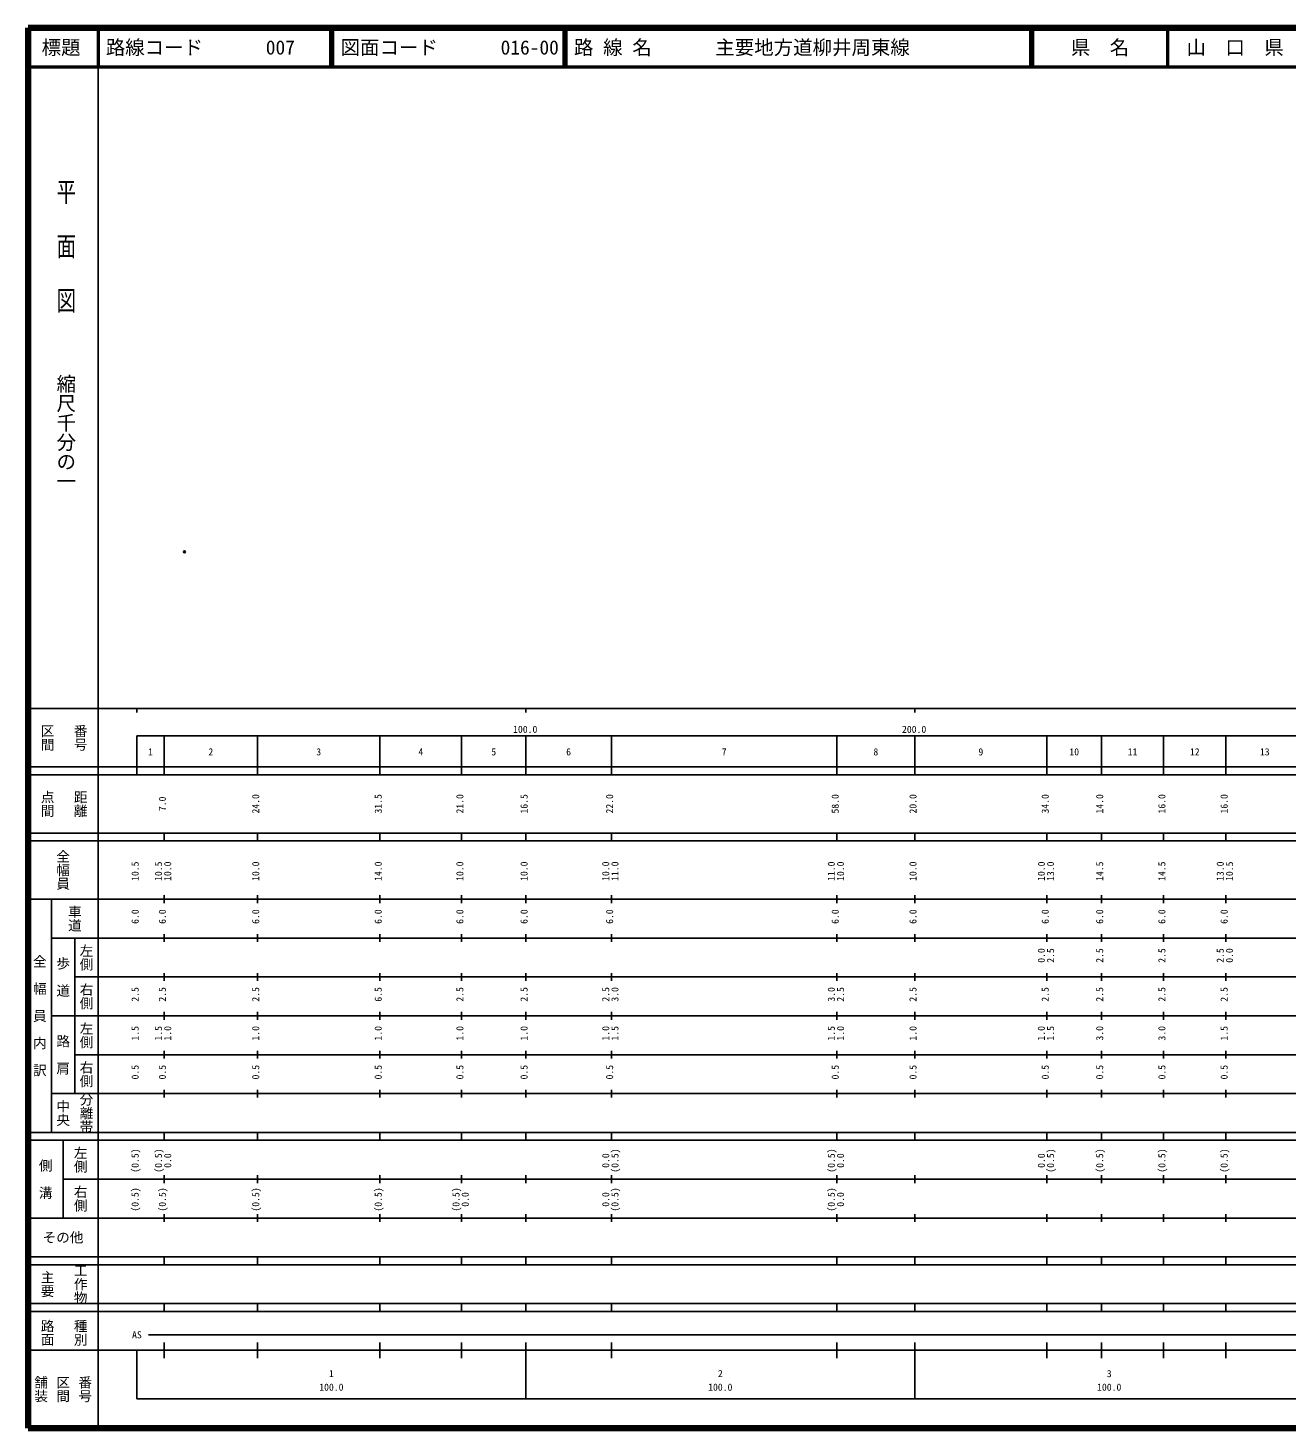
# Model space of a CAD drawing. Units: millimetres on the paper. Extents: x 40 to 680, y 20 to 380.
# Drawn here: x 40 to 363.7, y 20 to 380 of the extents above; entities that cross this region are included whole.
import ezdxf
from ezdxf.enums import TextEntityAlignment as Align

# ---------------------------------------------------------------- set-up
doc = ezdxf.new("R2010")
doc.units = ezdxf.units.MM
doc.header["$PDMODE"] = 32
doc.header["$PDSIZE"] = 0.5
doc.layers.add('M-OTRS', color=6, linetype='Continuous')
doc.layers.add('M-TTL-TXT', color=7, linetype='Continuous')
for name, color, linetype, lineweight in [('M-TTL', 2, 'Continuous', 140), ('M-TTL-BAND', 7, 'Continuous', 25), ('M-TTL-LINE', 7, 'Continuous', 50)]:
    doc.layers.add(name, color=color, linetype=linetype, lineweight=lineweight)
doc.styles.add('@ＭＳ ゴシック', font='')
doc.styles.add('ＭＳ ゴシック', font='')
doc.styles.get('@ＭＳ ゴシック').set_extended_font_data('@MS Gothic')
doc.styles.get('ＭＳ ゴシック').set_extended_font_data('MS Gothic')

msp = doc.modelspace()

# ---------------------------------------------------------------- linework, layer by layer
at = {"layer": 'M-OTRS'}
msp.add_point((80.23, 245.286), dxfattribs=at)
at = {"layer": 'M-TTL'}
for p, q in [((40, 380), (40, 20)), ((680, 380), (40, 380)), ((40, 20), (680, 20))]:
    msp.add_line(p, q, dxfattribs=at)
at = {"layer": 'M-TTL-BAND'}
for p, q in [((58, 370), (58, 20)), ((40, 205), (579, 205)), ((68, 205), (68, 204)), ((168, 205), (168, 204)), ((268, 205), (268, 204)), ((68, 198), (579, 198)), ((68, 198), (68, 188)), ((75, 188), (75, 198)), ((99, 188), (99, 198)), ((130.5, 188), (130.5, 198)), ((151.5, 188), (151.5, 198)), ((168, 188), (168, 198)), ((190, 188), (190, 198)), ((248, 188), (248, 198)), ((268, 188), (268, 198)), ((302, 188), (302, 198)), ((316, 188), (316, 198)), ((332, 188), (332, 198)), ((348, 188), (348, 198)), ((40, 190), (579, 190)), ((40, 188), (579, 188)), ((40, 173), (579, 173)), ((75, 171), (75, 173)), ((99, 171), (99, 173)), ((130.5, 171), (130.5, 173)), ((151.5, 171), (151.5, 173)), ((168, 171), (168, 173)), ((190, 171), (190, 173)), ((248, 171), (248, 173)), ((268, 171), (268, 173)), ((302, 171), (302, 173)), ((316, 171), (316, 173)), ((332, 171), (332, 173)), ((348, 171), (348, 173)), ((40, 171), (579, 171)), ((40, 156), (579, 156)), ((46, 96), (46, 156)), ((75, 155), (75, 157)), ((99, 155), (99, 157)), ((130.5, 155), (130.5, 157)), ((151.5, 155), (151.5, 157)), ((168, 155), (168, 157)), ((190, 155), (190, 157)), ((248, 155), (248, 157)), ((268, 155), (268, 157)), ((302, 155), (302, 157)), ((316, 155), (316, 157)), ((332, 155), (332, 157)), ((348, 155), (348, 157)), ((46, 146), (579, 146)), ((52, 146), (52, 106)), ((75, 145), (75, 147)), ((99, 145), (99, 147)), ((130.5, 145), (130.5, 147)), ((151.5, 145), (151.5, 147)), ((168, 145), (168, 147)), ((190, 145), (190, 147)), ((248, 145), (248, 147)), ((268, 145), (268, 147)), ((302, 145), (302, 147)), ((316, 145), (316, 147)), ((332, 145), (332, 147)), ((348, 145), (348, 147)), ((75, 135), (75, 137)), ((99, 135), (99, 137)), ((130.5, 135), (130.5, 137)), ((151.5, 135), (151.5, 137)), ((168, 135), (168, 137)), ((190, 135), (190, 137)), ((248, 135), (248, 137)), ((268, 135), (268, 137)), ((302, 135), (302, 137)), ((316, 135), (316, 137)), ((332, 135), (332, 137)), ((348, 135), (348, 137)), ((52, 136), (579, 136)), ((46, 126), (579, 126)), ((75, 125), (75, 127)), ((99, 125), (99, 127)), ((130.5, 125), (130.5, 127)), ((151.5, 125), (151.5, 127)), ((168, 125), (168, 127)), ((190, 125), (190, 127)), ((248, 125), (248, 127)), ((268, 125), (268, 127)), ((302, 125), (302, 127)), ((316, 125), (316, 127)), ((332, 125), (332, 127)), ((348, 125), (348, 127)), ((52, 116), (579, 116)), ((75, 115), (75, 117)), ((99, 115), (99, 117)), ((130.5, 115), (130.5, 117)), ((151.5, 115), (151.5, 117)), ((168, 115), (168, 117)), ((190, 115), (190, 117)), ((248, 115), (248, 117)), ((268, 115), (268, 117)), ((302, 115), (302, 117)), ((316, 115), (316, 117)), ((332, 115), (332, 117)), ((348, 115), (348, 117)), ((46, 106), (579, 106)), ((75, 105), (75, 107)), ((99, 105), (99, 107)), ((130.5, 105), (130.5, 107)), ((151.5, 105), (151.5, 107)), ((168, 105), (168, 107)), ((190, 105), (190, 107)), ((248, 105), (248, 107)), ((268, 105), (268, 107)), ((302, 105), (302, 107)), ((316, 105), (316, 107)), ((332, 105), (332, 107)), ((348, 105), (348, 107)), ((40, 96), (579, 96)), ((40, 94), (579, 94)), ((49, 94), (49, 74)), ((75, 94), (75, 96)), ((99, 94), (99, 96)), ((130.5, 94), (130.5, 96)), ((151.5, 94), (151.5, 96)), ((168, 94), (168, 96)), ((190, 94), (190, 96)), ((248, 94), (248, 96)), ((268, 94), (268, 96)), ((302, 94), (302, 96)), ((316, 94), (316, 96)), ((332, 94), (332, 96)), ((348, 94), (348, 96)), ((49, 84), (579, 84)), ((75, 83), (75, 85)), ((99, 83), (99, 85)), ((130.5, 83), (130.5, 85)), ((151.5, 83), (151.5, 85)), ((168, 83), (168, 85)), ((190, 83), (190, 85)), ((248, 83), (248, 85)), ((268, 83), (268, 85)), ((302, 83), (302, 85)), ((316, 83), (316, 85)), ((332, 83), (332, 85)), ((348, 83), (348, 85)), ((40, 74), (579, 74)), ((75, 73), (75, 75)), ((99, 73), (99, 75)), ((130.5, 73), (130.5, 75)), ((151.5, 73), (151.5, 75)), ((168, 73), (168, 75)), ((190, 73), (190, 75)), ((248, 73), (248, 75)), ((268, 73), (268, 75)), ((302, 73), (302, 75)), ((316, 73), (316, 75)), ((332, 73), (332, 75)), ((348, 73), (348, 75)), ((40, 64), (579, 64)), ((40, 62), (579, 62)), ((75, 62), (75, 64)), ((99, 62), (99, 64)), ((130.5, 62), (130.5, 64)), ((151.5, 62), (151.5, 64)), ((168, 62), (168, 64)), ((190, 62), (190, 64)), ((248, 62), (248, 64)), ((268, 62), (268, 64)), ((302, 62), (302, 64)), ((316, 62), (316, 64)), ((332, 62), (332, 64)), ((348, 62), (348, 64)), ((40, 52), (579, 52)), ((75, 50), (75, 52)), ((99, 50), (99, 52)), ((130.5, 50), (130.5, 52)), ((151.5, 50), (151.5, 52)), ((168, 50), (168, 52)), ((190, 50), (190, 52)), ((248, 50), (248, 52)), ((268, 50), (268, 52)), ((302, 50), (302, 52)), ((316, 50), (316, 52)), ((332, 50), (332, 52)), ((348, 50), (348, 52)), ((40, 50), (579, 50)), ((71, 44), (416.5, 44)), ((40, 40), (579, 40)), ((68, 40), (68, 27.5)), ((75, 38), (75, 42)), ((99, 38), (99, 42)), ((130.5, 38), (130.5, 42)), ((151.5, 38), (151.5, 42)), ((168, 27.5), (168, 42)), ((190, 38), (190, 42)), ((248, 38), (248, 42)), ((268, 27.5), (268, 42)), ((302, 38), (302, 42)), ((316, 38), (316, 42)), ((332, 38), (332, 42)), ((348, 38), (348, 42)), ((68, 27.5), (579, 27.5))]:
    msp.add_line(p, q, dxfattribs=at)
at = {"layer": 'M-TTL-LINE'}
for p, q in [((58, 380), (58, 370)), ((117.75, 380), (117.75, 370)), ((118.25, 380), (118.25, 370)), ((177.75, 380), (177.75, 370)), ((178.25, 380), (178.25, 370)), ((297.75, 380), (297.75, 370)), ((298.25, 380), (298.25, 370)), ((333, 380), (333, 370)), ((40, 370), (680, 370))]:
    msp.add_line(p, q, dxfattribs=at)

# ---------------------------------------------------------------- texts
at = {"layer": 'M-TTL-BAND', "style": '@ＭＳ ゴシック', "width": 1.4}
msp.add_text('平  面  図', height=3.666, rotation=270, dxfattribs=at).set_placement((49.777, 306.475), align=Align.MIDDLE_RIGHT)
at = {"layer": 'M-TTL-BAND', "style": '@ＭＳ ゴシック'}
msp.add_text('縮尺千分の一', height=3.666, rotation=270, dxfattribs=at).set_placement((49.777, 261.03), align=Align.MIDDLE_RIGHT)
for s, p in [('区間', (45, 197.5)), ('番号', (53.5, 197.5)), ('点間', (45, 180.5)), ('距離', (53.5, 180.5)), ('全幅員', (49, 163.5)), ('車道', (52, 151)), ('左側', (55, 141)), ('全\u3000幅\u3000員\u3000内\u3000訳', (43, 126)), ('歩\u3000道', (49, 136)), ('右側', (55, 131)), ('左側', (55, 121)), ('路\u3000肩', (49, 116)), ('右側', (55, 111)), ('分離帯', (55, 101)), ('中央', (49, 101)), ('左側', (53.5, 89)), ('側\u3000溝', (44.5, 84)), ('右側', (53.5, 79)), ('工作物', (53.5, 57)), ('主要', (45, 57)), ('路面', (45, 44.5)), ('種別', (53.5, 44.5)), ('舗装', (43.333, 30)), ('区間', (49, 30)), ('番号', (54.667, 30))]:
    msp.add_text(s, height=2.566, rotation=270, dxfattribs=at).set_placement(p, align=Align.MIDDLE_CENTER)
at = {"layer": 'M-TTL-BAND', "style": 'ＭＳ ゴシック'}
for s, p in [('100.0', (167.844, 198.195)), ('200.0', (267.844, 198.195)), ('1', (71.5, 192.405)), ('2', (87, 192.405)), ('3', (114.75, 192.405)), ('4', (141, 192.405)), ('5', (159.75, 192.405)), ('6', (179, 192.405)), ('7', (219, 192.405)), ('8', (258, 192.405)), ('9', (285, 192.405)), ('10', (309, 192.405)), ('11', (324, 192.405)), ('12', (340, 192.405)), ('13', (358, 192.405)), ('AS', (68, 42.5)), ('1', (118, 32.523)), ('2', (218, 32.523)), ('3', (318, 32.523)), ('100.0', (118, 29.033)), ('100.0', (218, 29.033)), ('100.0', (318, 29.033))]:
    msp.add_text(s, height=1.833, dxfattribs=at).set_placement(p, align=Align.BOTTOM_CENTER)
for s, p in [('7.0', (76, 180.5)), ('24.0', (100, 180.5)), ('31.5', (131.5, 180.5)), ('21.0', (152.5, 180.5)), ('16.5', (169, 180.5)), ('22.0', (191, 180.5)), ('58.0', (249, 180.5)), ('20.0', (269, 180.5)), ('34.0', (303, 180.5)), ('14.0', (317, 180.5)), ('16.0', (333, 180.5)), ('16.0', (349, 180.5)), ('10.5', (69, 163.174)), ('10.5', (75, 163.174)), ('10.0', (77.37, 163.174)), ('10.0', (100, 163.174)), ('14.0', (131.5, 163.174)), ('10.0', (152.5, 163.174)), ('10.0', (169, 163.174)), ('10.0', (190, 163.174)), ('11.0', (192.37, 163.174)), ('11.0', (248, 163.174)), ('10.0', (250.37, 163.174)), ('10.0', (269, 163.174)), ('10.0', (302, 163.174)), ('13.0', (304.37, 163.174)), ('14.5', (317, 163.174)), ('14.5', (333, 163.174)), ('13.0', (348, 163.174)), ('10.5', (350.37, 163.174)), ('6.0', (69, 151.5)), ('6.0', (76, 151.5)), ('6.0', (100, 151.5)), ('6.0', (131.5, 151.5)), ('6.0', (152.5, 151.5)), ('6.0', (169, 151.5)), ('6.0', (191, 151.5)), ('6.0', (249, 151.5)), ('6.0', (269, 151.5)), ('6.0', (303, 151.5)), ('6.0', (317, 151.5)), ('6.0', (333, 151.5)), ('6.0', (349, 151.5)), ('0.0', (302, 141.5)), ('2.5', (304.37, 141.5)), ('2.5', (317, 141.5)), ('2.5', (333, 141.5)), ('2.5', (348, 141.5)), ('0.0', (350.37, 141.5)), ('2.5', (69, 131.5)), ('2.5', (76, 131.5)), ('2.5', (100, 131.5)), ('6.5', (131.5, 131.5)), ('2.5', (152.5, 131.5)), ('2.5', (169, 131.5)), ('2.5', (190, 131.5)), ('3.0', (192.37, 131.5)), ('3.0', (248, 131.5)), ('2.5', (250.37, 131.5)), ('2.5', (269, 131.5)), ('2.5', (303, 131.5)), ('2.5', (317, 131.5)), ('2.5', (333, 131.5)), ('2.5', (349, 131.5)), ('1.5', (69, 121.5)), ('1.5', (75, 121.5)), ('1.0', (77.37, 121.5)), ('1.0', (100, 121.5)), ('1.0', (131.5, 121.5)), ('1.0', (152.5, 121.5)), ('1.0', (169, 121.5)), ('1.0', (190, 121.5)), ('1.5', (192.37, 121.5)), ('1.5', (248, 121.5)), ('1.0', (250.37, 121.5)), ('1.0', (269, 121.5)), ('1.0', (302, 121.5)), ('1.5', (304.37, 121.5)), ('3.0', (317, 121.5)), ('3.0', (333, 121.5)), ('1.5', (349, 121.5)), ('0.5', (69, 111.5)), ('0.5', (76, 111.5)), ('0.5', (100, 111.5)), ('0.5', (131.5, 111.5)), ('0.5', (152.5, 111.5)), ('0.5', (169, 111.5)), ('0.5', (191, 111.5)), ('0.5', (249, 111.5)), ('0.5', (269, 111.5)), ('0.5', (303, 111.5)), ('0.5', (317, 111.5)), ('0.5', (333, 111.5)), ('0.5', (349, 111.5)), ('(0.5)', (69, 88.764)), ('(0.5)', (75, 88.764)), ('0.0', (77.37, 88.764)), ('0.0', (190, 88.764)), ('(0.5)', (192.37, 88.764)), ('(0.5)', (248, 88.764)), ('0.0', (250.37, 88.764)), ('0.0', (302, 88.764)), ('(0.5)', (304.37, 88.764)), ('(0.5)', (317, 88.764)), ('(0.5)', (333, 88.764)), ('(0.5)', (349, 88.764)), ('(0.5)', (69, 78.764)), ('(0.5)', (76, 78.764)), ('(0.5)', (100, 78.764)), ('(0.5)', (131.5, 78.764)), ('(0.5)', (151.5, 78.764)), ('0.0', (153.87, 78.764)), ('0.0', (190, 78.764)), ('(0.5)', (192.37, 78.764)), ('(0.5)', (248, 78.764)), ('0.0', (250.37, 78.764))]:
    msp.add_text(s, height=1.833, rotation=90, dxfattribs=at).set_placement(p, align=Align.BOTTOM_CENTER)
msp.add_text('その他', height=2.566, dxfattribs=at).set_placement((49, 69), align=Align.MIDDLE_CENTER)
at = {"layer": 'M-TTL-TXT', "style": 'ＭＳ ゴシック'}
for s, p in [('標題', (48.5, 375)), ('県\u3000名', (315.625, 375)), ('山\u3000口\u3000県', (350.375, 375))]:
    msp.add_text(s, height=3.666, dxfattribs=at).set_placement(p, align=Align.MIDDLE_CENTER)
for s, p in [('路線コード', (60, 375)), ('007', (101.142, 375)), ('007', (101.142, 375)), ('007', (101.142, 375)), ('図面コード', (120.38, 375)), ('016-00', (161.521, 375)), ('路 線 名', (180.38, 375)), ('主要地方道柳井周東線', (216.734, 375))]:
    msp.add_text(s, height=3.666, dxfattribs=at).set_placement(p, align=Align.MIDDLE_LEFT)

doc.saveas('drawing.dxf')
